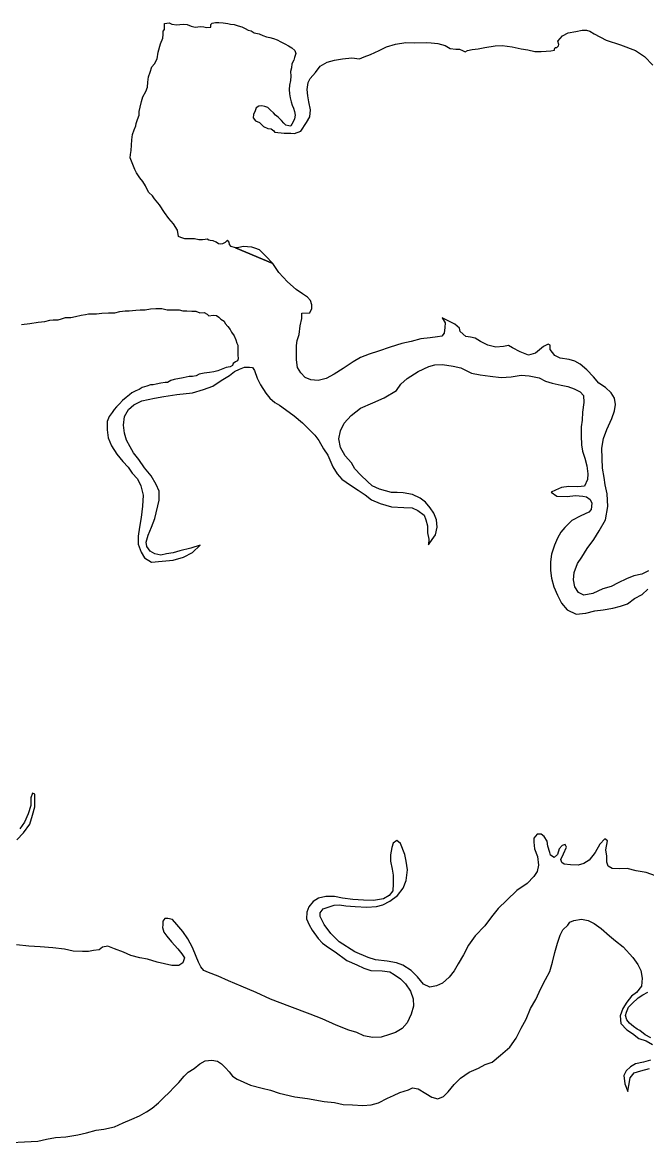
# Model space of a CAD drawing. Extents: x 283583 to 658922, y 889284 to 1241133.
# Drawn here: x 543887 to 547099, y 972376 to 978130 of the extents above; entities that cross this region are included whole.
import ezdxf

# ---------------------------------------------------------------- set-up
doc = ezdxf.new("R2010")
doc.units = 0
doc.header["$MEASUREMENT"] = 0
doc.layers.add('PUNTARENAS', color=7, linetype='Continuous')

msp = doc.modelspace()

# ---------------------------------------------------------------- linework, layer by layer
at = {"layer": 'PUNTARENAS', "color": 241}
for points in [[(547103.5, 975312.4), (547069.6, 975295.5), (547029.4, 975287.1), (546991.3, 975272.3), (546949, 975251.2), (546913, 975232.2), (546868.6, 975219.6), (546817.7, 975196.4), (546771.2, 975188), (546743.7, 975200.7), (546724.7, 975230.3), (546718.4, 975266.3), (546722.7, 975304.4), (546739.7, 975350.9), (546760.9, 975382.6), (546788.4, 975427), (546822.3, 975473.5), (546849.9, 975517.9), (546883.8, 975575), (546894.5, 975642.7), (546892.4, 975708.3), (546881.9, 975754.8), (546876.7, 975791.9), (546868.3, 975840.5), (546866.2, 975889.2), (546864.2, 975942.1), (546872.7, 975992.9), (546889.7, 976039.4), (546915.2, 976094.4), (546930, 976134.5), (546935.3, 976167.3), (546929, 976199.1), (546912.1, 976226.6), (546882.6, 976254.1), (546848.7, 976277.5), (546821.3, 976309.2), (546787.5, 976345.2), (546753.7, 976374.9), (546726.2, 976389.7), (546696.6, 976398.2), (546650, 976404.6), (546622.5, 976419.5), (546599.3, 976449.1), (546599.3, 976472.4), (546588.8, 976476.7), (546564.4, 976465.1), (546524.2, 976431.3), (546488.2, 976420.7), (546443.8, 976437.7), (546405.7, 976458.9), (546384.6, 976469.5), (546359.2, 976465.3), (546319, 976461.1), (546278.8, 976471.8), (546240.7, 976490.9), (546213.3, 976507.8), (546190, 976512.1), (546164.6, 976516.3), (546137.1, 976541.8), (546132.9, 976558.7), (546109.7, 976579.9), (546082.2, 976592.6), (546044.1, 976611.7), (546058.9, 976586.3), (546056.8, 976563), (546054.6, 976533.4), (546041.9, 976518.6), (546020.7, 976514.4), (545982.6, 976510.2), (545934, 976503.9), (545885.3, 976491.3), (545836.6, 976480.8), (545777.4, 976461.8), (545716, 976440.7), (545669.4, 976426), (545625, 976409.1), (545586.8, 976385.9), (545536, 976352.1), (545489.4, 976322.5), (545447.1, 976301.4), (545406.9, 976290.9), (545368.8, 976293.1), (545339.2, 976305.8), (545318.1, 976329.1), (545301.2, 976356.6), (545294.9, 976396.8), (545295, 976470.9), (545299.2, 976496.3), (545309.9, 976525.9), (545314.1, 976570.3), (545322.7, 976608.4), (545323.4, 976636.7), (545364.4, 976637.6), (545373.6, 976659.8), (545373.7, 976678.3), (545368.1, 976700.5), (545351.5, 976719), (545325.6, 976735.7), (545294.2, 976758), (545249.8, 976796.9), (545205.4, 976845.1), (545174, 976891.4), (545173.9, 976891.6), (544982.7, 976971.4), (544959.6, 976979.3), (544950.5, 976988.4), (544949.3, 977000.1), (544940.2, 977010.6), (544929.7, 976999), (544915.2, 976992.6), (544903.4, 976990.1), (544894.3, 976992.8), (544882.6, 977000.6), (544866.9, 977008.6), (544852.5, 977010), (544844.7, 977011.4), (544835.6, 977016.6), (544826.4, 977015.4), (544812, 977012.9), (544793.7, 977013.1), (544771.5, 977018.4), (544745.3, 977018.6), (544721.8, 977017.5), (544700.9, 977025.5), (544689.1, 977029.5), (544684.1, 977062), (544663.4, 977094.6), (544640.1, 977122.1), (544616.7, 977153.5), (544592.1, 977192.8), (544565, 977222.8), (544556, 977238.5), (544536.1, 977255.7), (544523.2, 977281.9), (544519.3, 977291.1), (544505, 977312), (544490.7, 977331.7), (544473.8, 977356.6), (544464.8, 977373.6), (544457.1, 977391.9), (544448, 977416.7), (544441.6, 977433.7), (544441.8, 977450.6), (544445.9, 977471.4), (544447.5, 977498.7), (544448.9, 977526.2), (544453, 977553.5), (544461.1, 977578.2), (544469.1, 977597.7), (544471.3, 977610.3), (544478, 977631.1), (544487.4, 977653.3), (544487.5, 977672.8), (544492.9, 977693.7), (544498.4, 977723.6), (544506.5, 977747.1), (544521.1, 977774.3), (544529.1, 977796.5), (544531.9, 977822.5), (544534.7, 977849.9), (544544.1, 977874.7), (544552.1, 977902.1), (544565.4, 977917.6), (544578.7, 977942.4), (544584.1, 977976.4), (544596.2, 978019.5), (544608.2, 978048.2), (544609.7, 978067.8), (544611.1, 978084.9), (544616.4, 978094), (544617.8, 978112.4), (544617.9, 978124.2), (544641.6, 978127.9), (544654.8, 978119.9), (544679.8, 978117.1), (544695.6, 978118.3), (544714.1, 978120.7), (544733.8, 978119.2), (544754.8, 978111.2), (544774.5, 978105.8), (544787.7, 978107), (544799.6, 978109.5), (544819.3, 978106.7), (544833.8, 978104), (544854.8, 978105.1), (544854.9, 978118.2), (544861.6, 978126.1), (544880, 978128.5), (544895.8, 978129.7), (544918.2, 978128.2), (544943.2, 978124.1), (544956.3, 978121.4), (544974.7, 978118.6), (544995.7, 978111.9), (545014.1, 978107.8), (545032.4, 978098.5), (545046.8, 978089.2), (545062.6, 978086.4), (545078.2, 978075.8), (545103.2, 978070.4), (545122.8, 978062.3), (545141.1, 978055.6), (545158.2, 978051.6), (545176.5, 978046.2), (545196.1, 978039.4), (545215.7, 978030.1), (545235.2, 978019.5), (545254.8, 978010.2), (545271.7, 977999.6), (545286, 977985), (545292.3, 977969.3), (545285.5, 977949.8), (545281.3, 977935.4), (545271.9, 977917.2), (545268.9, 977896.3), (545264.7, 977876.8), (545265.6, 977853.3), (545264, 977831.2), (545259.7, 977807.8), (545258, 977785.7), (545260.2, 977763.6), (545262.4, 977742.8), (545267.4, 977722), (545272.4, 977705.1), (545280, 977689.5), (545285, 977671.3), (545288.7, 977653.1), (545284.6, 977633.7), (545280.6, 977622.1), (545271.3, 977606.6), (545268.7, 977602.2), (545266, 977597.5), (545255.5, 977598.9), (545241.2, 977601.6), (545230.8, 977612.1), (545219, 977625.2), (545202, 977642.3), (545187.8, 977654), (545177.6, 977664.4), (545162.2, 977678.8), (545148, 977691.8), (545132.5, 977698.4), (545116.9, 977701.1), (545101.3, 977699.9), (545088.2, 977690.8), (545082.8, 977675.3), (545074.8, 977657.2), (545072, 977639), (545084.9, 977624.7), (545105.6, 977615.6), (545126.2, 977594.7), (545148.2, 977585.6), (545165.2, 977582.8), (545179.5, 977572.3), (545182.2, 977567.7), (545182.7, 977566.5), (545183.5, 977565.6), (545183.7, 977565.5), (545231.5, 977561.3), (545251.6, 977560.7), (545265.6, 977560.2), (545285.2, 977559.3), (545318, 977571.5), (545347.1, 977615.1), (545363.8, 977644.7), (545367.5, 977679.8), (545358.3, 977722.4), (545352.8, 977752), (545351, 977785.4), (545354.7, 977820.5), (545365.9, 977840.9), (545393.7, 977872.3), (545417.8, 977904.7), (545453, 977925), (545490, 977936.1), (545532.6, 977943.4), (545578.9, 977947.1), (545619.6, 977943.3), (545643.7, 977952.5), (545675.2, 977965.5), (545719.6, 977985.8), (545758.5, 978004.2), (545804.8, 978017.1), (545856.7, 978026.3), (545899.3, 978024.4), (545964.1, 978026.2), (545988.1, 978024.3), (546021.4, 978020.6), (546058.5, 978011.3), (546084.4, 977996.4), (546114, 977992.7), (546132.5, 977992.7), (546149.1, 977985.2), (546162.1, 977977.8), (546173.2, 977985.2), (546197.3, 977990.7), (546228.8, 977994.4), (546263.9, 978000.8), (546315.8, 978010), (546352.8, 978011.8), (546402.8, 978004.4), (546449.1, 977993.2), (546484.2, 977989.4), (546519.4, 977980.1), (546552.7, 977980.1), (546578.6, 977981.9), (546602.7, 977983.7), (546621.2, 977987.4), (546621.2, 977993), (546624.9, 978000.4), (546632.3, 978000.4), (546641.6, 978009.6), (546643.5, 978017), (546637.9, 978033.7), (546650.9, 978046.6), (546662, 978061.4), (546691.7, 978076.2), (546730.6, 978083.5), (546763.9, 978089.1), (546786.1, 978089), (546802.8, 978085.3), (546825, 978071.4), (546886, 978038), (546960, 978013.8), (547037.8, 977986), (547084, 977954.4), (547126.5, 977909.9)], [(543882.9, 976578.8), (543926, 976583.4), (543967.8, 976589.3), (544001.8, 976594), (544027.9, 976600.1), (544045.2, 976601.2), (544070.1, 976602.1), (544087.2, 976607.1), (544108.2, 976614.6), (544135.7, 976614.2), (544159.3, 976619), (544188.2, 976626.4), (544211.8, 976629.9), (544227.5, 976633.6), (544247.1, 976633.4), (544268, 976633.1), (544295.4, 976636.6), (544329.4, 976637.4), (544362, 976638.2), (544388.2, 976644.3), (544414.4, 976647.8), (544435.2, 976647.5), (544470.4, 976652.2), (544492.6, 976653.1), (544518.6, 976652.8), (544546, 976658.8), (544573.4, 976659.8), (544603.4, 976660.6), (544630.7, 976653.8), (544692.1, 976653), (544711.7, 976647.5), (544731.3, 976648.5), (544757.4, 976646.9), (544778.3, 976646.6), (544799.2, 976638.6), (544820.2, 976639.6), (544835.8, 976630.3), (544844.8, 976622.4), (544867.2, 976626), (544884.2, 976624.5), (544895.9, 976616.5), (544906.2, 976604.7), (544923.1, 976595.4), (544929.4, 976582.3), (544942.3, 976567.9), (544954, 976552.2), (544961.5, 976537.8), (544974.3, 976519.4), (544984.5, 976499.8), (544989.4, 976482.9), (544993.2, 976471.2), (544994.2, 976458.2), (544993.6, 976421.9), (544995.9, 976402.4), (544993.1, 976390.8), (544982.5, 976385.8), (544970.6, 976378.2), (544966.4, 976367.8), (544954.5, 976360.2), (544933.5, 976356.7), (544908.5, 976346.7), (544891.3, 976340.5), (544870.3, 976335.6), (544847.9, 976330.8), (544821.7, 976327.3), (544795.5, 976322.5), (544779.8, 976313.6), (544760.2, 976311.3), (544743.2, 976310.2), (544713.2, 976304.2), (544667.5, 976295.7), (544649.2, 976289.5), (544632.1, 976280.6), (544620.3, 976279.5), (544598.1, 976275.9), (544574.6, 976272.3), (544558.9, 976267.4), (544544.5, 976268.9), (544526, 976261.5), (544502.5, 976254), (544486.7, 976243.9), (544469.7, 976237.7), (544449.9, 976226.3), (544436.7, 976217.5), (544419.5, 976203.6), (544401.2, 976188.1), (544385.4, 976171.1), (544370.9, 976154.3), (544359, 976141.4), (544348.3, 976125.8), (544348.3, 976125.7), (544332.7, 976104.8), (544322.3, 976079.6), (544322.3, 976037.3), (544328.5, 975995), (544345.4, 975954.8), (544372.9, 975912.4), (544402.4, 975874.3), (544429.9, 975844.7), (544451, 975815), (544478.5, 975785.4), (544495.4, 975749.4), (544508, 975700.7), (544503.7, 975645.7), (544497.3, 975586.5), (544488.8, 975537.8), (544482.4, 975491.3), (544482.3, 975449), (544497.1, 975408.7), (544514, 975379.1), (544549.9, 975357.9), (544604.9, 975362.1), (544662, 975368.3), (544715, 975383.1), (544761.5, 975406.3), (544799.7, 975444.3), (544753.1, 975429.6), (544696, 975414.8), (544662.1, 975404.3), (544628.2, 975400.1), (544598.6, 975393.8), (544566.9, 975400.2), (544543.6, 975412.9), (544526.7, 975438.3), (544522.5, 975459.5), (544533.1, 975495.4), (544550.1, 975537.7), (544567.1, 975582.1), (544590.5, 975675.2), (544590.6, 975721.7), (544573.7, 975755.6), (544548.3, 975800.1), (544514.5, 975842.4), (544485, 975884.8), (544457.5, 975918.7), (544440.6, 975950.4), (544421.6, 975984.3), (544411.1, 976020.3), (544406.9, 976060.5), (544411.2, 976104.9), (544432.4, 976140.9), (544459.9, 976166.2), (544500.2, 976185.2), (544565.8, 976199.9), (544614.4, 976208.3), (544680, 976218.8), (544760.4, 976227.2), (544817.6, 976244), (544866.3, 976260.9), (544908.6, 976290.5), (544951, 976315.8), (544977.4, 976335.9), (545002.9, 976348.5), (545028.3, 976359.1), (545053.6, 976359.1), (545068.5, 976356.9), (545079, 976342.1), (545093.8, 976301.9), (545110.7, 976268), (545138.1, 976225.7), (545159.2, 976200.2), (545184.6, 976176.9), (545207.8, 976164.2), (545239.6, 976140.9), (545283.9, 976109.1), (545326.2, 976073.1), (545389.6, 976009.5), (545410.7, 975982), (545433.9, 975939.7), (545456.1, 975906.8), (545481.4, 975847.6), (545504.7, 975811.6), (545527.9, 975784), (545572.3, 975752.2), (545612.5, 975726.8), (545648.4, 975703.5), (545680.1, 975678.1), (545724.5, 975659), (545783.7, 975642), (545847.2, 975637.7), (545889.5, 975635.5), (545919.1, 975622.8), (545950.8, 975599.4), (545960.3, 975575.1), (545968.7, 975543.3), (545968.7, 975507.4), (545975, 975475.6), (545972.8, 975446), (545991.9, 975473.5), (546008.9, 975496.8), (546017.4, 975536.9), (546015.3, 975575), (546000.5, 975608.9), (545981.5, 975636.4), (545958.3, 975666.1), (545930.8, 975685.2), (545890.6, 975704.2), (545844.1, 975712.8), (545812.4, 975714.9), (545782.8, 975715), (545753.1, 975723.5), (545721.4, 975732), (545683.4, 975748.9), (545660.1, 975772.2), (545626.3, 975804), (545594.6, 975835.8), (545577.7, 975867.5), (545546, 975903.6), (545520.7, 975945.9), (545512.3, 975990.3), (545520.8, 976032.6), (545539.9, 976070.7), (545575.9, 976110.9), (545624.6, 976148.9), (545688.1, 976176.3), (545745.3, 976201.6), (545808.8, 976239.6), (545832.1, 976271.3), (545863.9, 976300.9), (545921.1, 976336.8), (545976.1, 976362.1), (546005.7, 976370.6), (546045.9, 976372.6), (546100.9, 976364.1), (546139, 976355.6), (546194, 976328), (546238.4, 976319.5), (546291.3, 976313.1), (546346.3, 976306.6), (546399.2, 976308.7), (546450, 976317.1), (546490.2, 976314.9), (546543, 976304.3), (546574.8, 976287.3), (546608.6, 976276.7), (546655.1, 976266.1), (546689, 976259.7), (546722.8, 976246.9), (546752.4, 976232.1), (546769.3, 976213), (546771.4, 976177.1), (546765, 976128.4), (546762.8, 976086.1), (546758.5, 976052.2), (546758.5, 976005.7), (546760.5, 975959.1), (546764.7, 975927.4), (546777.4, 975891.4), (546787.9, 975851.2), (546792.1, 975811), (546789.9, 975781.4), (546775.1, 975747.6), (546741.2, 975743.4), (546694.7, 975745.5), (546656.6, 975741.4), (546626.9, 975726.6), (546603.7, 975716), (546633.3, 975697), (546686.1, 975694.8), (546728.5, 975699), (546766.5, 975696.8), (546785.6, 975692.5), (546804.6, 975679.8), (546813, 975660.8), (546808.8, 975626.9), (546798.2, 975614.2), (546755.8, 975595.2), (546709.3, 975572), (546673.3, 975536.1), (546653.1, 975511.8), (546636.2, 975480.1), (546621.3, 975444.1), (546606.4, 975397.6), (546600, 975359.5), (546600, 975315.1), (546606.3, 975274.9), (546616.8, 975230.5), (546635.8, 975188.1), (546656.9, 975145.8), (546686.5, 975111.9), (546733, 975090.7), (546781.7, 975094.8), (546828.2, 975107.5), (546870.5, 975111.7), (546921.3, 975120.1), (546959.4, 975130.6), (546995.4, 975143.2), (547031.4, 975170.7), (547071.6, 975191.8), (547101.3, 975219.3)], [(543857.7, 973930.3), (543893, 973967.3), (543924.5, 974011.7), (543939.4, 974057.9), (543950.5, 974100.5), (543950.6, 974165.3), (543939.5, 974170.8), (543930.2, 974146.8), (543930.2, 974107.9), (543917.2, 974065.3), (543898.6, 974020.9), (543874.5, 973987.6)], [(547163.1, 973737.5), (547091.4, 973763.1), (547040.5, 973772.4), (546994.3, 973784), (546954.9, 973781.7), (546917.9, 973784.1), (546897.1, 973795.7), (546890.2, 973816.5), (546890.2, 973846.6), (546885.6, 973879), (546892.6, 973925.3), (546878.8, 973936.9), (546853.3, 973909.1), (546830.1, 973865.2), (546799.9, 973825.9), (546772.1, 973809.7), (546742.1, 973800.5), (546702.7, 973802.9), (546670.3, 973805.2), (546658.8, 973814.5), (546654.2, 973830.7), (546668.1, 973858.5), (546682, 973893.2), (546675.1, 973907.1), (546661.2, 973902.4), (546645, 973884), (546635.7, 973856.2), (546619.5, 973840), (546601, 973851.6), (546596.3, 973865.5), (546587.1, 973897.9), (546582.5, 973923.4), (546568.7, 973948.8), (546552.5, 973960.4), (546531.7, 973960.5), (546515.4, 973939.7), (546515.4, 973918.8), (546517.7, 973884.1), (546533.8, 973844.8), (546538.4, 973800.8), (546531.4, 973768.4), (546515.2, 973743), (546480.4, 973706), (546427.2, 973671.3), (546376.2, 973620.5), (546332.2, 973578.9), (546297.4, 973535), (546262.6, 973488.7), (546214, 973437.9), (546179.2, 973389.3), (546153.7, 973340.8), (546125.9, 973294.5), (546105, 973257.5), (546079.5, 973225.2), (546044.8, 973195.1), (546014.7, 973181.3), (545979.9, 973174.4), (545948.7, 973189.5), (545916.4, 973226.5), (545884, 973259), (545842.4, 973286.8), (545810, 973298.4), (545761.4, 973307.7), (545701.3, 973314.7), (545664.3, 973326.4), (545594.9, 973356.5), (545513.9, 973407.5), (545472.3, 973449.2), (545437.7, 973495.6), (545416.9, 973537.2), (545416.9, 973555.8), (545433.2, 973576.6), (545458.6, 973585.8), (545488.7, 973595), (545516.5, 973597.3), (545548.9, 973592.6), (545597.5, 973587.9), (545657.6, 973585.5), (545706.2, 973587.8), (545738.7, 973597), (545775.7, 973615.5), (545815.1, 973645.5), (545842.9, 973682.5), (545859.1, 973721.8), (545866.2, 973777.3), (545859.3, 973821.3), (545852.4, 973856), (545829.3, 973911.6), (545810.8, 973927.8), (545792.3, 973914), (545785.3, 973890.8), (545778.3, 973853.8), (545778.3, 973821.4), (545787.5, 973779.8), (545791.4, 973750.2), (545792, 973724.7), (545792, 973705.7), (545789.7, 973668.7), (545771.1, 973645.6), (545742.2, 973628.2), (545691.2, 973619), (545640.3, 973621.4), (545584.8, 973623.8), (545531.6, 973630.8), (545489.9, 973640.1), (545446, 973640.2), (545408.9, 973631), (545381.2, 973614.8), (545358, 973587.1), (545348.7, 973559.3), (545346.3, 973524.6), (545360.2, 973494.5), (545376.3, 973466.7), (545406.4, 973425), (545429.5, 973399.5), (545459.5, 973378.7), (545494.2, 973355.5), (545554.3, 973311.5), (545605.2, 973288.2), (545642.2, 973272), (545676.9, 973260.4), (545734.8, 973258), (545774.1, 973253.3), (545797.2, 973239.4), (545829.6, 973216.2), (545855, 973190.7), (545880.4, 973153.7), (545894.2, 973114.3), (545896.5, 973077.3), (545884.9, 973035.7), (545864, 972991.7), (545838.5, 972961.7), (545803.8, 972940.9), (545773.7, 972931.7), (545729.7, 972917.8), (545685.7, 972915.6), (545641.8, 972924.9), (545604.8, 972941.1), (545564.3, 972953.9), (545499.5, 972979.5), (545427.8, 973011.9), (545365.4, 973035.2), (545261.3, 973074.6), (545161.8, 973111.8), (545087.8, 973146.6), (545011.5, 973179.1), (544946.8, 973206.9), (544893.6, 973230.1), (544842.7, 973248.7), (544819.5, 973260.3), (544803.4, 973278.8), (544791.8, 973302), (544780.3, 973332.1), (544761.8, 973378.4), (544736.4, 973422.4), (544711, 973459.5), (544681, 973496.5), (544657.9, 973522), (544634.8, 973526.7), (544618.6, 973526.7), (544609.3, 973512.8), (544609.3, 973494.3), (544606.9, 973480.4), (544613.8, 973457.3), (544630, 973436.4), (544653.1, 973406.3), (544685.5, 973371.6), (544706.3, 973346.1), (544720.1, 973325.2), (544710.8, 973299.8), (544690, 973285.9), (544655.3, 973286), (544580.1, 973303.4), (544529.2, 973317.4), (544489.9, 973324.4), (544443.6, 973336), (544406.6, 973354.6), (544360.4, 973370.8), (544325.7, 973384.7), (544297.9, 973380.1), (544281.7, 973366.3), (544251.6, 973361.7), (544226.1, 973357.1), (544196, 973357.1), (544147.4, 973359.5), (544103.5, 973368.8), (544043.3, 973375.8), (543978.5, 973380.5), (543920.7, 973385.2), (543855.9, 973392.3)], [(543831.1, 972375.8), (543897.8, 972379.4), (543966.3, 972383), (544010.7, 972394.1), (544057, 972401.4), (544110.7, 972405.1), (544171.8, 972416.1), (544216.3, 972425.3), (544265.3, 972439.1), (544306.1, 972444.6), (544359.8, 972457.5), (544404.2, 972477.8), (544448.7, 972496.3), (544489.4, 972512.9), (544524.6, 972533.2), (544554.3, 972553.5), (544585.8, 972579.4), (544615.4, 972609), (544639.5, 972631.2), (544669.2, 972662.6), (544691.4, 972684.8), (544717.4, 972716.2), (544739.6, 972738.4), (544769.3, 972756.9), (544798.9, 972780.9), (544826.7, 972795.7), (544860, 972799.4), (544889.6, 972793.8), (544910, 972780.8), (544930.3, 972760.4), (544948.8, 972740), (544967.3, 972717.8), (544991.3, 972701.1), (545024.6, 972686.2), (545059.8, 972671.4), (545119, 972654.6), (545161.6, 972645.3), (545206, 972630.5), (545286.5, 972610.9), (545351.3, 972601.6), (545438.3, 972586.7), (545490.1, 972581.1), (545534.5, 972571.7), (545582.6, 972569.8), (545636.3, 972566.1), (545678.9, 972569.7), (545715.9, 972580.8), (545762.3, 972604.8), (545793.7, 972617.7), (545827.1, 972632.5), (545871.5, 972647.2), (545891.9, 972656.4), (545919.7, 972652.7), (545960.4, 972628.6), (545990, 972610), (546021.4, 972600.7), (546051.1, 972611.8), (546075.2, 972635.9), (546104.8, 972674.7), (546138.2, 972706.1), (546182.7, 972737.5), (546229.9, 972758.8), (546265.1, 972777.2), (546300.3, 972788.3), (546342.9, 972825.3), (546391.1, 972865.9), (546424.5, 972912.2), (546450.4, 972964), (546474.6, 973010.2), (546496.9, 973063.9), (546524.7, 973110.1), (546550.7, 973167.5), (546574.8, 973213.7), (546597.1, 973254.4), (546610.1, 973302.5), (546623.1, 973352.5), (546636.1, 973400.6), (546651, 973441.3), (546664, 973469.1), (546689.9, 973493.1), (546700.1, 973508.8), (546720.5, 973516.2), (546759.4, 973523.6), (546794.5, 973516.1), (546824.1, 973501.3), (546861.1, 973475.3), (546903.7, 973438.2), (546935.1, 973412.3), (546973.9, 973380.8), (547023.9, 973327), (547049.7, 973290), (547064.5, 973260.3), (547071.9, 973219.6), (547068.1, 973178.9), (547042.1, 973147.4), (547016.2, 973127.1), (546992.1, 973097.5), (546971.7, 973064.2), (546958.7, 973027.2), (546962.3, 972988.3), (546991.9, 972955), (547021.5, 972936.4), (547054.8, 972910.4), (547092.7, 972898.4), (547124.2, 972879.8)], [(547116.8, 972913.1), (547087.2, 972929.8), (547059.5, 972952.1), (547046.5, 972957.7), (547026.2, 972972.5), (547005.8, 972989.2), (546992.9, 973005.9), (546985.5, 973028.1), (546991.1, 973046.6), (547000.4, 973070.6), (547020.8, 973091), (547050.4, 973118.7), (547074.5, 973135.3), (547100.5, 973148.3)], [(547114.8, 972798.4), (547077.8, 972789.2), (547037.1, 972780), (547011.1, 972765.2), (546988.9, 972744.8), (546977.7, 972720.8), (546983.2, 972678.2), (546998, 972637.5), (547003.6, 972668.9), (547009.2, 972707.8), (547029.6, 972733.7), (547064.8, 972744.7), (547109.2, 972755.8)]]:
    msp.add_lwpolyline(points, dxfattribs=at)
msp.add_lwpolyline([(545173.9, 976891.6), (545137, 976928.5), (545105.6, 976961.9), (545080.8, 976969.7), (545065.2, 976974.7), (545043.5, 976976.7), (545023.8, 976978.9), (544999.9, 976973.9), (544982.7, 976971.4)], close=True, dxfattribs=at)

doc.saveas('drawing.dxf')
